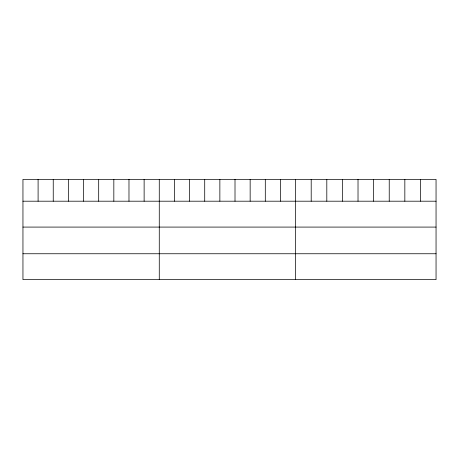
<?xml version="1.0" encoding="UTF-8"?>
<svg xmlns="http://www.w3.org/2000/svg" width="459" height="459" viewBox="0 0 459 459"><rect width="100%" height="100%" fill="white"/><g stroke="black" fill="none" stroke-linecap="round" stroke-linejoin="round"><path stroke-width="0.69" d="M436.05 201.197L436.05 279.634L22.95 279.634L22.95 179.366L436.05 179.366L436.05 201.197L22.95 201.197M22.95 227.085L436.05 227.085M22.95 253.752L436.05 253.752M420.444 179.366L420.444 201.197M404.838 179.366L404.838 201.197M389.232 179.366L389.232 201.197M373.626 179.366L373.626 201.197M358.02 179.366L358.02 201.197M342.414 179.366L342.414 201.197M326.808 179.366L326.808 201.197M311.202 179.366L311.202 201.197M295.596 179.366L295.596 279.634M280.449 179.366L280.449 201.197M265.302 179.366L265.302 201.197M250.155 179.366L250.155 201.197M235.008 179.366L235.008 201.197M219.861 179.366L219.861 201.197M204.714 179.366L204.714 201.197M189.567 179.366L189.567 201.197M174.42 179.366L174.42 201.197M159.273 179.366L159.273 279.634M144.126 179.366L144.126 201.197M128.979 179.366L128.979 201.197M113.832 179.366L113.832 201.197M98.685 179.366L98.685 201.197M83.538 179.366L83.538 201.197M68.391 179.366L68.391 201.197M53.244 179.366L53.244 201.197M38.097 179.366L38.097 201.197"/></g></svg>
